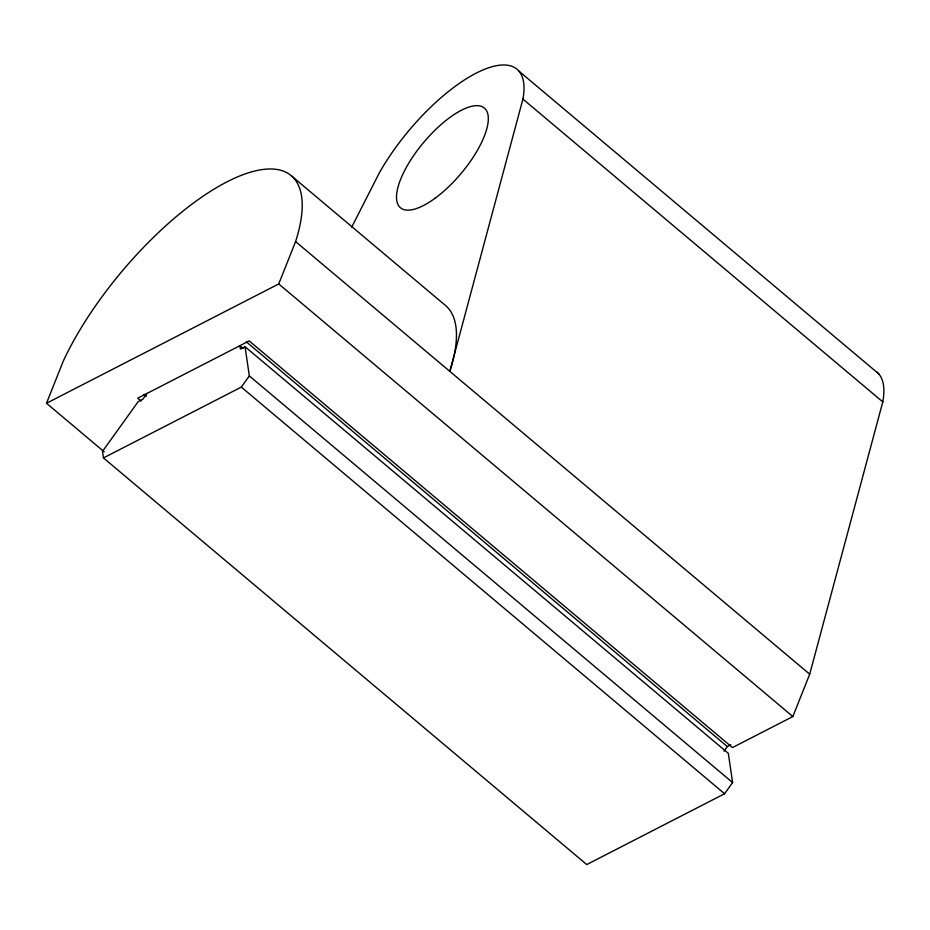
<?xml version="1.0" encoding="UTF-8"?>
<svg xmlns="http://www.w3.org/2000/svg" width="930" height="930" viewBox="0 0 930 930"><rect width="100%" height="100%" fill="white"/><g stroke="black" fill="none" stroke-linecap="round" stroke-linejoin="round"><path stroke-width="1.4" d="M351.726 227.106L379.347 172.841A115.866 43.233 -49.9 0 1 476.114 73.168A115.866 43.233 -49.9 0 1 522.916 99.091L449.829 371.372A182.013 67.902 -49.9 0 0 445.772 305.726L291.543 175.944M141.058 401.004L137.733 398.203L249.205 340.926L732.468 747.569L792.848 716.553L809.705 674.192L882.791 401.9A115.866 43.233 -49.9 0 0 876.641 371.849M104.241 451.852L46.5 403.26L63.356 360.898A182.013 67.902 -49.9 0 1 226.99 181.85A182.013 67.902 -49.9 0 1 295.589 241.591L809.705 674.192M46.5 403.26L278.733 283.952L295.589 241.591M147.021 393.425L142.871 399.202L138.221 401.597L102.498 451.364L103.463 457.932L586.737 864.563L724.586 793.743L732.608 782.572L728.318 753.346L245.055 346.716L240.405 349.099L239.917 345.704L243.242 348.506M103.463 457.932L241.323 387.101L249.345 375.929L245.055 346.716M724.005 751.184L727.33 746.569L730.806 744.779M518.789 70.994L878.676 373.802M522.916 99.091L882.791 401.9M278.733 283.952L792.848 716.553M246.276 341.798L727.33 746.569M249.345 375.929L732.608 782.572M241.323 387.101L724.586 793.743M144.092 394.285L146.324 396.157M434.903 198.369A65.181 24.32 -49.9 0 0 485.367 109.008A65.181 24.32 -49.9 0 0 406.933 166.307A65.181 24.32 -49.9 0 0 434.903 198.369"/></g></svg>
